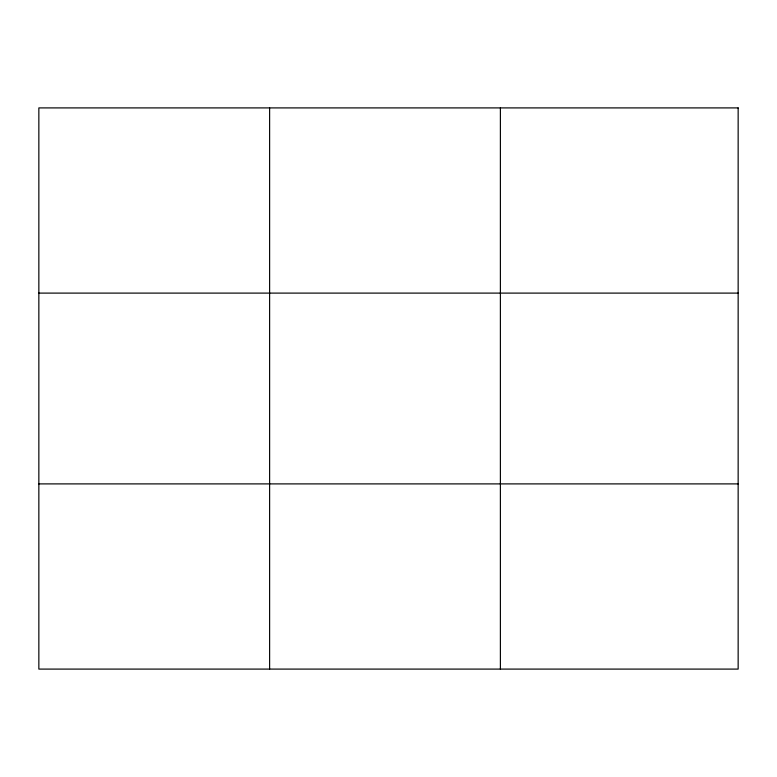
<?xml version="1.0" encoding="UTF-8"?>
<svg xmlns="http://www.w3.org/2000/svg" width="777" height="777" viewBox="0 0 777 777"><rect width="100%" height="100%" fill="white"/><g stroke="black" fill="none" stroke-linecap="round" stroke-linejoin="round"><path stroke-width="1.17" d="M269.619 669.094L269.619 107.906M500.388 669.094L500.388 107.906M38.85 293.104L738.15 293.104M38.85 483.896L738.15 483.896M738.15 107.906L738.15 669.094L38.85 669.094L38.85 107.906L738.15 107.906"/></g></svg>
